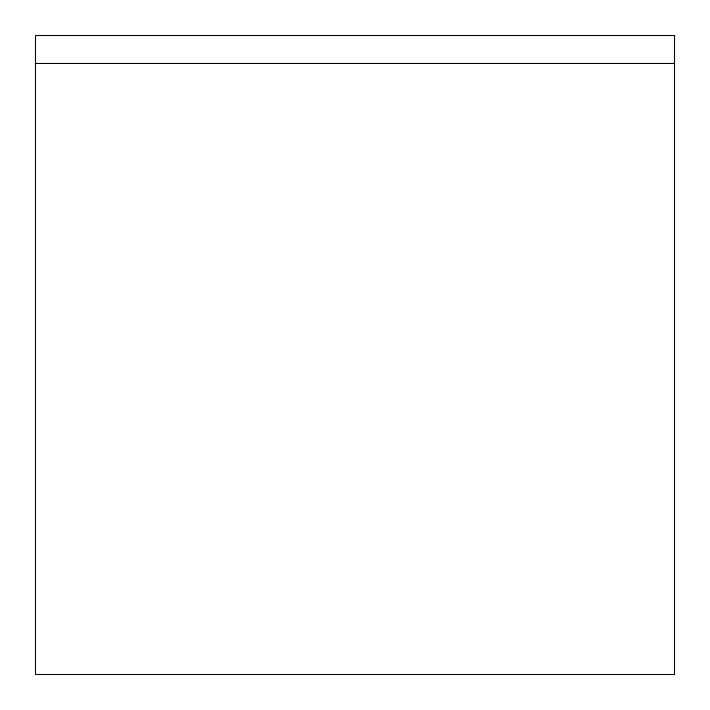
<?xml version="1.0" encoding="UTF-8"?>
<svg xmlns="http://www.w3.org/2000/svg" width="710" height="710" viewBox="0 0 710 710"><rect width="100%" height="100%" fill="white"/><g stroke="black" fill="none" stroke-linecap="round" stroke-linejoin="round"><path stroke-width="1.06" d="M35.5 63.456L674.5 63.456M674.5 35.5L35.5 35.5L35.5 674.5L674.5 674.5L674.5 35.5"/></g></svg>
